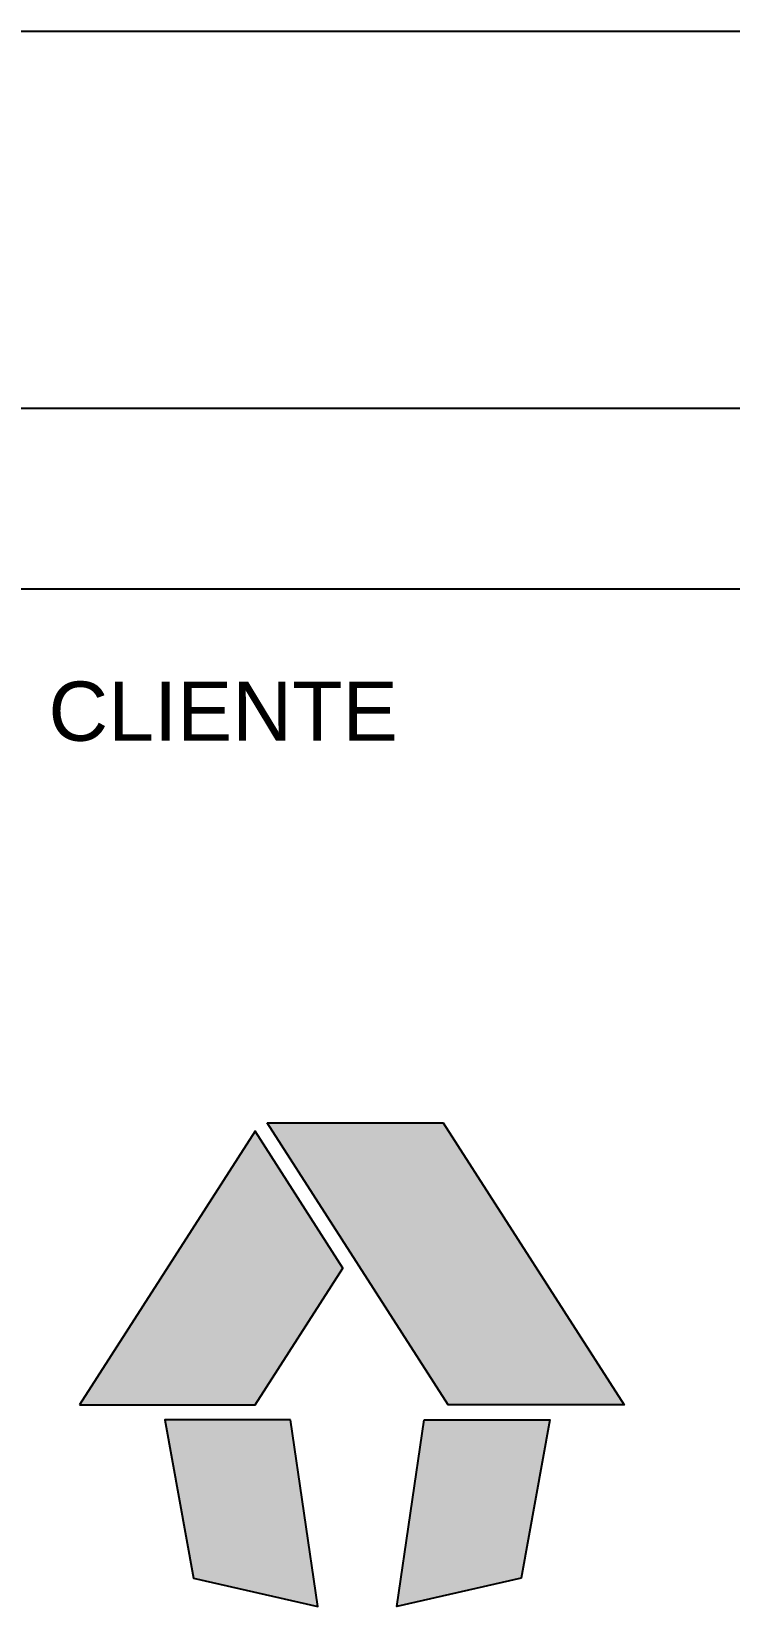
# Model space of a CAD drawing. Extents: x -1789 to 4156, y -3064 to 1391.
# Drawn here: x 3779.2 to 3849.9, y -2680.3 to -2520.7 of the extents above; entities that cross this region are included whole.
import ezdxf

# ---------------------------------------------------------------- set-up
doc = ezdxf.new("R2010")
doc.units = 0
for name, color, linetype in [('1', 1, 'CONTINUOUS'), ('16', 10, 'CONTINUOUS'), ('2', 2, 'CONTINUOUS')]:
    doc.layers.add(name, color=color, linetype=linetype)
doc.styles.add('TQS_ARIAL', font='arial.ttf')

msp = doc.modelspace()

# ---------------------------------------------------------------- linework, layer by layer
at = {"layer": '1', "linetype": 'Continuous'}
for p, q in [((4106.3209, -2520.70535), (3239.921, -2520.70535)), ((3239.921, -2558.8518), (4106.3209, -2558.8518)), ((4106.3209, -2577.1829), (3239.921, -2577.1829))]:
    msp.add_line(p, q, dxfattribs=at)
at = {"layer": '16', "linetype": 'Continuous'}
for points in [[(3784.04775, -2659.8384), (3801.86625, -2659.8384), (3810.7482, -2645.9858), (3801.8389, -2632.09075), (3784.04775, -2659.8384)], [(3803.07935, -2631.2467), (3820.8979, -2631.2467), (3839.2304, -2659.8384), (3821.4119, -2659.8384), (3803.07935, -2631.2467)], [(3805.42705, -2661.3384), (3792.7052, -2661.3384), (3795.60495, -2677.3716), (3808.2061, -2680.25185), (3805.42705, -2661.3384)], [(3818.9852, -2661.3384), (3831.707, -2661.3384), (3828.80725, -2677.3716), (3816.2061, -2680.25185), (3818.9852, -2661.3384)]]:
    msp.add_lwpolyline(points, dxfattribs=at)
for points in [[(3784.04775, -2659.8384), (3810.7482, -2645.9858), (3801.8389, -2632.09075)], [(3784.04775, -2659.8384), (3801.8389, -2632.09075), (3784.04775, -2659.8384)], [(3803.07935, -2631.2467), (3820.8979, -2631.2467), (3839.2304, -2659.8384)], [(3803.07935, -2631.2467), (3839.2304, -2659.8384), (3821.4119, -2659.8384)], [(3803.07935, -2631.2467), (3821.4119, -2659.8384), (3803.07935, -2631.2467)], [(3784.04775, -2659.8384), (3801.86625, -2659.8384), (3810.7482, -2645.9858)], [(3805.42705, -2661.3384), (3792.7052, -2661.3384), (3795.60495, -2677.3716)], [(3805.42705, -2661.3384), (3795.60495, -2677.3716), (3808.2061, -2680.25185)], [(3805.42705, -2661.3384), (3808.2061, -2680.25185), (3805.42705, -2661.3384)], [(3818.9852, -2661.3384), (3828.80725, -2677.3716), (3816.2061, -2680.25185)], [(3818.9852, -2661.3384), (3816.2061, -2680.25185), (3818.9852, -2661.3384)], [(3818.9852, -2661.3384), (3831.707, -2661.3384), (3828.80725, -2677.3716)]]:
    msp.add_solid(points, dxfattribs=at)

# ---------------------------------------------------------------- texts
at = {"layer": '2', "linetype": 'Continuous', "style": 'TQS_ARIAL'}
msp.add_text('CLIENTE', height=6, dxfattribs=at).set_placement((3780.90365, -2592.5562))

doc.saveas('drawing.dxf')
